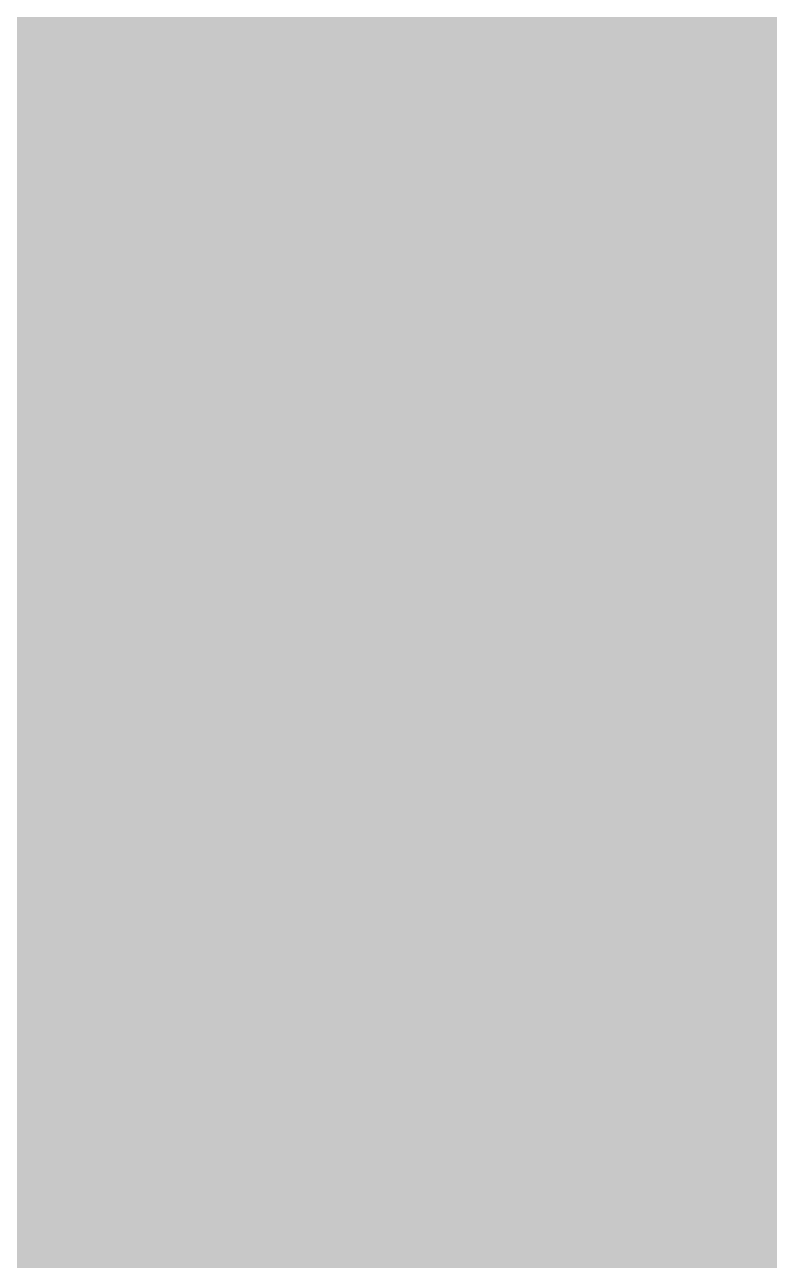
# Model space of a CAD drawing. Header units: millimetres. Extents: x -2 to 135, y -2 to 106.
# Drawn here: x 132.6166 to 132.814, y 34.203 to 34.5303 of the extents above; entities that cross this region are included whole.
import ezdxf

# ---------------------------------------------------------------- set-up
doc = ezdxf.new("R2010")
doc.units = ezdxf.units.MM
doc.header["$MEASUREMENT"] = 0
for name, color, linetype, true_color in [('Bottom-Layer', 7, 'Continuous', 0x0000ff), ('Bottom-Paste-Mask-Layer', 7, 'Continuous', 0x800000), ('Bottom-Solder-Mask-Layer', 7, 'Continuous', 0xaa00ff), ('Top-Layer', 7, 'Continuous', 0xff0000)]:
    doc.layers.add(name, color=color, linetype=linetype, true_color=true_color)

msp = doc.modelspace()

# ---------------------------------------------------------------- hatches: boundary and pattern name
at = {"layer": 'Bottom-Layer'}
for points in [[(126.42373, 0.35814), (41.67627, 0.35814), (42.32022, 1.129), (42.80075, 2.01104), (43.09924, 2.9701), (43.20413, 3.96905), (43.11137, 4.9692), (42.82453, 5.93181), (42.35474, 6.81961), (41.72018, 7.59822), (40.94544, 8.23749), (40.0605, 8.71266), (39.09964, 9.00533), (38.10008, 9.10416), (37.10051, 9.00533), (36.13965, 8.71266), (35.25472, 8.23749), (34.47997, 7.59822), (33.84541, 6.81961), (33.37562, 5.93181), (33.08879, 4.9692), (32.99602, 3.96905), (33.10091, 2.9701), (33.3994, 2.01104), (33.87993, 1.129), (34.52388, 0.35814), (0.35814, 0.35814), (0.35814, 99.54206), (34.52388, 99.54206), (33.87993, 98.7712), (33.3994, 97.88916), (33.10091, 96.9301), (32.99602, 95.93115), (33.08879, 94.93101), (33.37562, 93.96839), (33.84541, 93.08059), (34.47997, 92.30198), (35.25472, 91.66271), (36.13965, 91.18754), (37.10051, 90.89487), (38.10008, 90.79604), (39.09964, 90.89487), (40.0605, 91.18754), (40.94544, 91.66271), (41.72018, 92.30198), (42.35474, 93.08059), (42.82453, 93.96839), (43.11137, 94.93101), (43.20413, 95.93115), (43.09924, 96.9301), (42.80075, 97.88916), (42.32022, 98.7712), (41.67627, 99.54206), (126.42407, 99.54206), (125.77903, 98.7696), (125.29808, 97.8856), (124.99993, 96.92441), (124.89616, 95.92341), (124.99082, 94.92151), (125.28021, 93.95765), (125.75309, 93.06931), (126.39108, 92.29101), (127.16938, 91.65302), (128.05772, 91.18014), (129.02158, 90.89075), (130.02348, 90.7961), (131.02448, 90.89986), (131.98567, 91.19801), (132.86967, 91.67896), (133.64213, 92.324), (133.64213, 7.57586), (132.8697, 8.22091), (131.98572, 8.70188), (131.02456, 9.00005), (130.02358, 9.10385), (129.02169, 9.00923), (128.05783, 8.71988), (127.16948, 8.24705), (126.39117, 7.6091), (125.75315, 6.83085), (125.28023, 5.94255), (124.99079, 4.97872), (124.89608, 3.97684), (124.99978, 2.97584), (125.29787, 2.01465), (125.77875, 1.13063)], [(131.90207, 33.90103), (132.3644, 33.99299), (132.75635, 34.25488), (133.01824, 34.64683), (133.11021, 35.10917), (133.01824, 35.5715), (132.75635, 35.96345), (132.3644, 36.22534), (131.90207, 36.31731), (131.43973, 36.22534), (131.04778, 35.96345), (130.78589, 35.5715), (130.69393, 35.10917), (130.78589, 34.64683), (131.04778, 34.25488), (131.43973, 33.99299)], [(131.05207, 35.10917, 1), (132.75207, 35.10917, 1)]]:
    msp.add_hatch(color=256, dxfattribs=at).paths.add_polyline_path(points)
at = {"layer": 'Bottom-Paste-Mask-Layer'}
msp.add_hatch(color=256, dxfattribs=at).paths.add_polyline_path([(131.05207, 35.10917, 1), (132.75207, 35.10917, 1)])
at = {"layer": 'Bottom-Solder-Mask-Layer'}
msp.add_hatch(color=256, dxfattribs=at).paths.add_polyline_path([(131.00107, 35.10917, 1), (132.80307, 35.10917, 1)])
at = {"layer": 'Top-Layer'}
msp.add_hatch(color=256, dxfattribs=at).paths.add_polyline_path([(126.42373, 0.35814), (41.67627, 0.35814), (42.32022, 1.129), (42.80075, 2.01104), (43.09924, 2.9701), (43.20413, 3.96905), (43.11137, 4.9692), (42.82453, 5.93181), (42.35474, 6.81961), (41.72018, 7.59822), (40.94544, 8.23749), (40.0605, 8.71266), (39.09964, 9.00533), (38.10008, 9.10416), (37.10051, 9.00533), (36.13965, 8.71266), (35.25472, 8.23749), (34.47997, 7.59822), (33.84541, 6.81961), (33.37562, 5.93181), (33.08879, 4.9692), (32.99602, 3.96905), (33.10091, 2.9701), (33.3994, 2.01104), (33.87993, 1.129), (34.52388, 0.35814), (0.35814, 0.35814), (0.35814, 99.54206), (34.52388, 99.54206), (33.87993, 98.7712), (33.3994, 97.88916), (33.10091, 96.9301), (32.99602, 95.93115), (33.08879, 94.93101), (33.37562, 93.96839), (33.84541, 93.08059), (34.47997, 92.30198), (35.25472, 91.66271), (36.13965, 91.18754), (37.10051, 90.89487), (38.10008, 90.79604), (39.09964, 90.89487), (40.0605, 91.18754), (40.94544, 91.66271), (41.72018, 92.30198), (42.35474, 93.08059), (42.82453, 93.96839), (43.11137, 94.93101), (43.20413, 95.93115), (43.09924, 96.9301), (42.80075, 97.88916), (42.32022, 98.7712), (41.67627, 99.54206), (126.42407, 99.54206), (125.77903, 98.7696), (125.29808, 97.8856), (124.99993, 96.92441), (124.89616, 95.92341), (124.99082, 94.92151), (125.28021, 93.95765), (125.75309, 93.06931), (126.39108, 92.29101), (127.16938, 91.65302), (128.05772, 91.18014), (129.02158, 90.89075), (130.02348, 90.7961), (131.02448, 90.89986), (131.98567, 91.19801), (132.86967, 91.67896), (133.64213, 92.324), (133.64213, 7.57586), (132.8697, 8.22091), (131.98572, 8.70188), (131.02456, 9.00005), (130.02358, 9.10385), (129.02169, 9.00923), (128.05783, 8.71988), (127.16948, 8.24705), (126.39117, 7.6091), (125.75315, 6.83085), (125.28023, 5.94255), (124.99079, 4.97872), (124.89608, 3.97684), (124.99978, 2.97584), (125.29787, 2.01465), (125.77875, 1.13063)])

doc.saveas('drawing.dxf')
